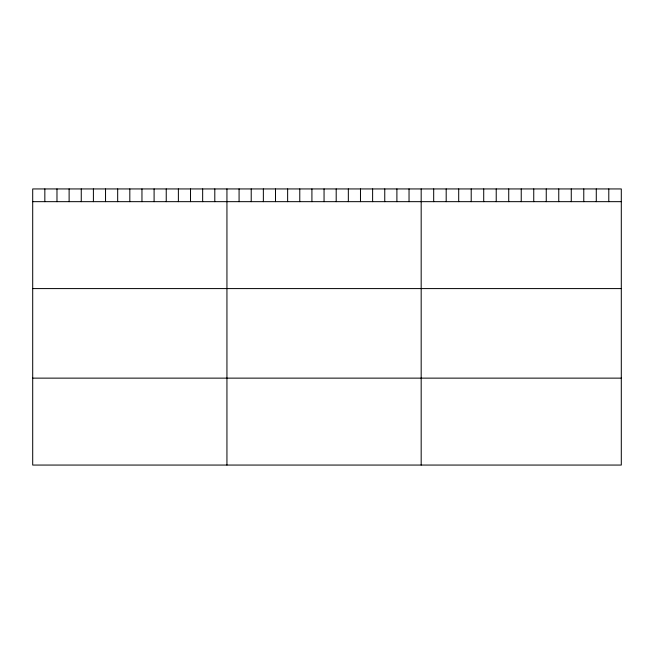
<?xml version="1.0" encoding="UTF-8"?>
<svg xmlns="http://www.w3.org/2000/svg" width="654" height="654" viewBox="0 0 654 654"><rect width="100%" height="100%" fill="white"/><g stroke="black" fill="none" stroke-linecap="round" stroke-linejoin="round"><path stroke-width="0.98" d="M621.3 201.661L621.3 465.059L32.7 465.059L32.7 188.941L621.3 188.941L621.3 201.661L32.7 201.661M32.7 288.586L621.3 288.586M32.7 378.135L621.3 378.135M608.792 188.941L608.792 201.661M596.284 188.941L596.284 201.661M583.777 188.941L583.777 201.661M571.269 188.941L571.269 201.661M558.761 188.941L558.761 201.661M546.254 188.941L546.254 201.661M533.746 188.941L533.746 201.661M521.238 188.941L521.238 201.661M508.73 188.941L508.73 201.661M496.223 188.941L496.223 201.661M483.715 188.941L483.715 201.661M471.207 188.941L471.207 201.661M458.699 188.941L458.699 201.661M446.191 188.941L446.191 201.661M433.684 188.941L433.684 201.661M421.176 188.941L421.176 465.059M409.036 188.941L409.036 201.661M396.896 188.941L396.896 201.661M384.756 188.941L384.756 201.661M372.617 188.941L372.617 201.661M360.477 188.941L360.477 201.661M348.337 188.941L348.337 201.661M336.197 188.941L336.197 201.661M324.057 188.941L324.057 201.661M311.917 188.941L311.917 201.661M299.777 188.941L299.777 201.661M287.637 188.941L287.637 201.661M275.498 188.941L275.498 201.661M263.358 188.941L263.358 201.661M251.218 188.941L251.218 201.661M239.078 188.941L239.078 201.661M226.938 188.941L226.938 465.059M214.798 188.941L214.798 201.661M202.658 188.941L202.658 201.661M190.518 188.941L190.518 201.661M178.379 188.941L178.379 201.661M166.239 188.941L166.239 201.661M154.099 188.941L154.099 201.661M141.959 188.941L141.959 201.661M129.819 188.941L129.819 201.661M117.679 188.941L117.679 201.661M105.539 188.941L105.539 201.661M93.399 188.941L93.399 201.661M81.26 188.941L81.26 201.661M69.12 188.941L69.12 201.661M56.98 188.941L56.98 201.661M44.84 188.941L44.84 201.661"/></g></svg>
